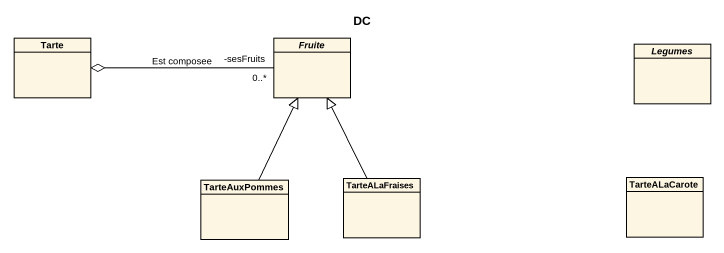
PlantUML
@startuml
title DC
hide circle
hide empty members
class Tarte
abstract class Fruite
abstract class Legumes
class TarteAuxPommes
class TarteALaFraises
class TarteALaCarote
Fruite "-sesFruits\n0..*" -left-o Tarte : Est composee
TarteAuxPommes -up-|> Fruite
TarteALaFraises -up-|> Fruite
@enduml
